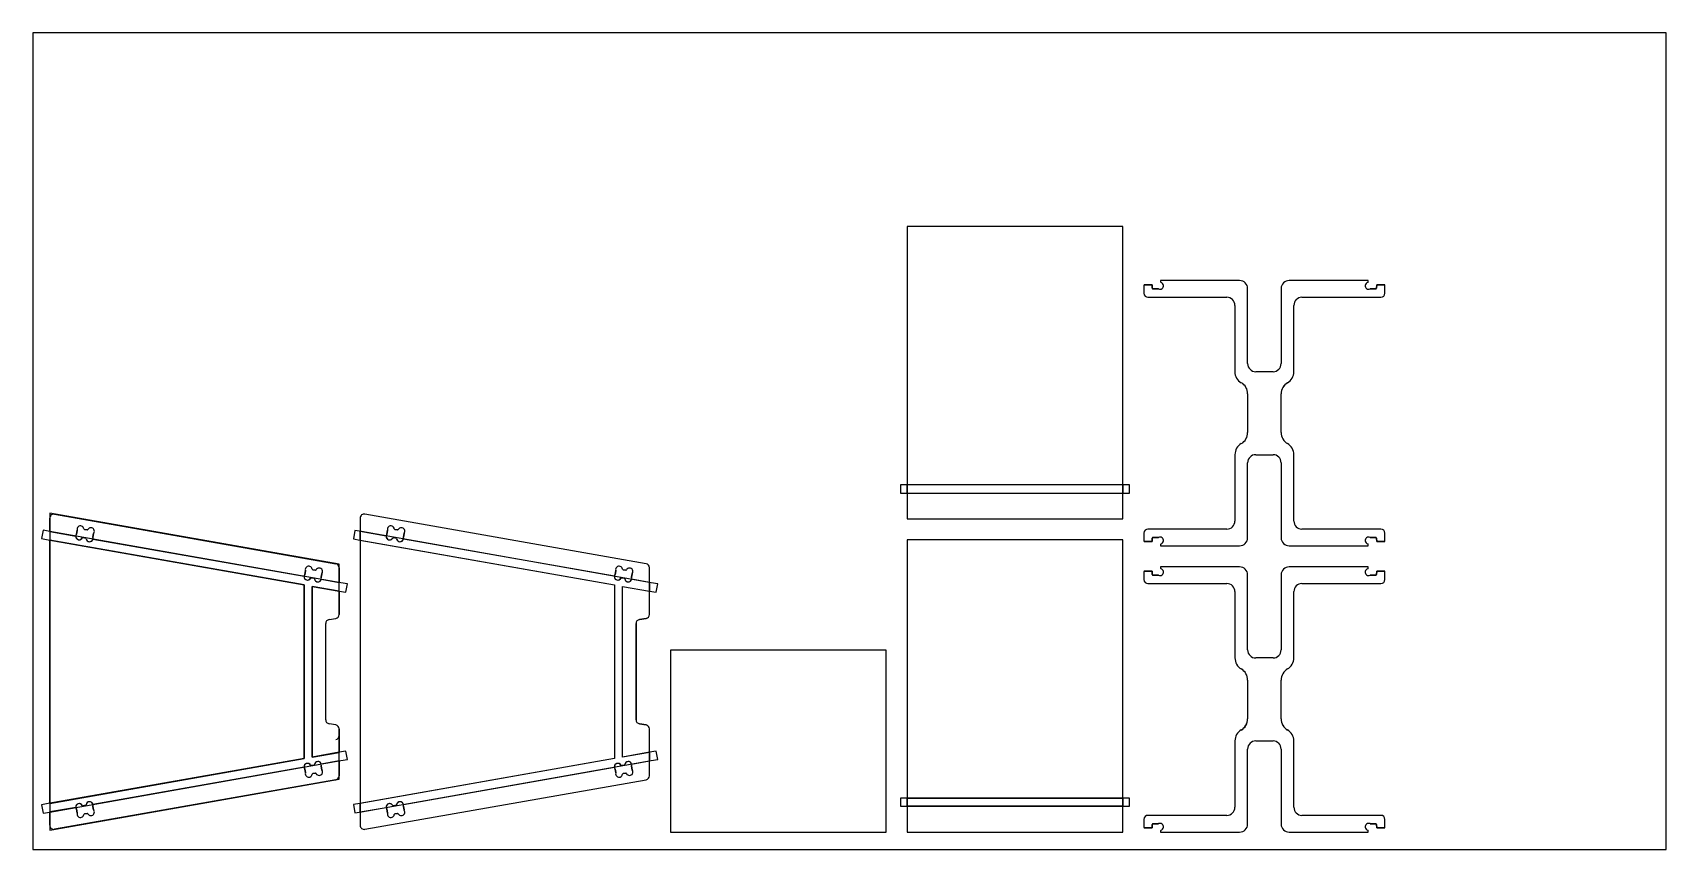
# Model space of a CAD drawing. Extents: x 0 to 2440, y 4 to 1224.
import ezdxf

# ---------------------------------------------------------------- set-up
doc = ezdxf.new("R2010")
doc.units = 0
doc.layers.get('0').update_dxf_attribs({"linetype": 'CONTINUOUS'})
for name, color, linetype in [('BOX_STOCK', 1, 'CONTINUOUS'), ('POCKETS', 171, 'CONTINUOUS'), ('PROFILES_INSIDE', 4, 'CONTINUOUS'), ('PROFILES_OUTSIDE', 6, 'CONTINUOUS')]:
    doc.layers.add(name, color=color, linetype=linetype)

msp = doc.modelspace()

# ---------------------------------------------------------------- linework, layer by layer
at = {"color": 7, "linetype": 'CONTINUOUS'}
for p, q in [((1628.4, 934.6), (1306.4, 934.6)), ((1306.4, 934.6), (1306.4, 549)), ((1628.4, 549), (1628.4, 934.6)), ((1684.9, 854), (1684.9, 852)), ((1802.9, 854), (1684.9, 854)), ((1994.9, 854), (1876.9, 854)), ((1994.9, 852), (1994.9, 854)), ((1659.9, 846.8), (1659.9, 835)), ((1660.9, 847.8), (1672.1, 847.8)), ((1672.1, 847.8), (1672.5, 842.5)), ((1673.5, 841.5), (1681.4, 841.5)), ((1814.9, 729.9), (1814.9, 842)), ((1864.9, 842), (1864.9, 729.9)), ((1998.3, 841.5), (2006.3, 841.5)), ((2007.3, 842.5), (2007.6, 847.8)), ((2007.6, 847.8), (2018.9, 847.8)), ((2019.9, 835), (2019.9, 846.8)), ((1665.9, 829), (1783.8, 829)), ((1795.8, 817), (1795.8, 717.9)), ((1883.9, 717.9), (1883.9, 817)), ((1895.9, 829), (2013.9, 829)), ((1852.9, 717.9), (1826.9, 717.9)), ((1814.9, 684.9), (1814.9, 626.9)), ((1864.9, 626.9), (1864.9, 684.9)), ((1795.8, 593.9), (1795.8, 494.8)), ((1826.9, 593.9), (1852.9, 593.9)), ((1883.9, 494.8), (1883.9, 593.9)), ((1814.9, 469.8), (1814.9, 581.9)), ((1864.9, 581.9), (1864.9, 469.8)), ((1628.4, 549), (1306.4, 549)), ((1306.4, 536.6), (1306.4, 549)), ((1628.4, 549), (1628.4, 536.6)), ((1306.4, 536.6), (1306.4, 498.1)), ((1306.4, 536.6), (1628.4, 536.6)), ((1628.4, 498.1), (1628.4, 536.6)), ((25.9, 479.2), (25.9, 499.2)), ((33, 505.1), (453, 431)), ((489.4, 499.2), (489.4, 479.2)), ((916.5, 431), (496.5, 505.1)), ((1306.4, 498.1), (1628.4, 498.1)), ((25.9, 479.2), (64.6, 472.4)), ((25.9, 479.2), (25.9, 466.4)), ((25.9, 73), (25.9, 466.4)), ((405.6, 399.4), (25.9, 466.4)), ((65.7, 475.2), (66.6, 480.6)), ((75.4, 470), (79.4, 469.3)), ((77.5, 482.1), (81.5, 481.4)), ((91.2, 476.2), (90.3, 470.9)), ((90.3, 467.9), (405.6, 412.3)), ((528.2, 472.4), (489.4, 479.2)), ((489.4, 466.4), (489.4, 479.2)), ((489.4, 466.4), (489.4, 73)), ((489.4, 466.4), (869.1, 399.4)), ((529.3, 475.2), (530.2, 480.5)), ((539, 470), (543, 469.3)), ((541.2, 482.1), (545.1, 481.4)), ((554.9, 476.2), (553.9, 470.9)), ((869.1, 412.3), (554, 467.9)), ((1628.4, 466.6), (1306.4, 466.6)), ((1306.4, 466.6), (1306.4, 80.9)), ((1628.4, 80.9), (1628.4, 466.6)), ((1659.9, 476.8), (1659.9, 465)), ((1672.1, 464), (1660.9, 464)), ((1783.8, 482.8), (1665.9, 482.8)), ((1672.5, 469.4), (1672.1, 464)), ((1681.4, 470.3), (1673.5, 470.3)), ((2013.9, 482.8), (1895.9, 482.8)), ((2006.3, 470.3), (1998.3, 470.3)), ((2007.6, 464), (2007.3, 469.4)), ((2018.9, 464), (2007.6, 464)), ((2019.9, 465), (2019.9, 476.8)), ((1684.9, 459.8), (1684.9, 457.8)), ((1684.9, 457.8), (1802.9, 457.8)), ((1876.9, 457.8), (1994.9, 457.8)), ((1994.9, 457.8), (1994.9, 459.8)), ((406.6, 415.1), (407.6, 420.4)), ((418.5, 422), (422.5, 421.3)), ((432.2, 416.1), (431.3, 410.8)), ((457.9, 425.1), (457.9, 403.1)), ((870.1, 415.1), (871.1, 420.4)), ((882, 422), (886, 421.3)), ((895.7, 416.1), (894.7, 410.8)), ((921.4, 403.1), (921.4, 425.1)), ((1659.9, 419.1), (1659.9, 407.3)), ((1660.9, 420.1), (1672.1, 420.1)), ((1672.1, 420.1), (1672.5, 414.7)), ((1684.9, 426.3), (1684.9, 424.3)), ((1802.9, 426.3), (1684.9, 426.3)), ((1994.9, 426.3), (1876.9, 426.3)), ((1994.9, 424.3), (1994.9, 426.3)), ((2007.3, 414.7), (2007.6, 420.1)), ((2007.6, 420.1), (2018.9, 420.1)), ((2019.9, 407.3), (2019.9, 419.1)), ((405.6, 140), (405.6, 399.4)), ((416.4, 409.9), (420.3, 409.2)), ((417.9, 397.2), (417.9, 142.2)), ((457.9, 390.2), (417.9, 397.2)), ((431.3, 407.8), (457.9, 403.1)), ((457.9, 390.2), (457.9, 403.1)), ((869.1, 399.4), (869.1, 140)), ((879.8, 409.9), (883.8, 409.2)), ((881.4, 142.2), (881.4, 397.2)), ((881.4, 397.2), (921.4, 390.2)), ((921.4, 403.1), (894.8, 407.8)), ((921.4, 403.1), (921.4, 390.2)), ((1665.9, 401.3), (1783.8, 401.3)), ((1673.5, 413.8), (1681.4, 413.8)), ((1814.9, 302.2), (1814.9, 414.3)), ((1864.9, 414.3), (1864.9, 302.2)), ((1895.9, 401.3), (2013.9, 401.3)), ((1998.3, 413.8), (2006.3, 413.8)), ((457.9, 390.2), (457.9, 355.2)), ((921.4, 355.2), (921.4, 390.2)), ((1795.8, 389.3), (1795.8, 290.2)), ((1883.9, 290.2), (1883.9, 389.3)), ((442.9, 347.5), (453, 349.3)), ((916.5, 349.3), (906.4, 347.5)), ((437.9, 197.8), (437.9, 341.6)), ((901.4, 341.6), (901.4, 197.8)), ((1274.9, 302.1), (952.9, 302.1)), ((952.9, 302.1), (952.9, 30.1)), ((1274.9, 30.1), (1274.9, 302.1)), ((1852.9, 290.2), (1826.9, 290.2)), ((1814.9, 257.2), (1814.9, 199.1)), ((1864.9, 199.1), (1864.9, 257.2)), ((453, 190.1), (442.9, 191.9)), ((457.9, 184.2), (457.9, 149.2)), ((906.4, 191.9), (916.5, 190.1)), ((921.4, 149.2), (921.4, 184.2)), ((417.9, 142.2), (457.9, 149.2)), ((457.9, 136.3), (457.9, 149.2)), ((921.4, 149.2), (881.4, 142.2)), ((921.4, 149.2), (921.4, 136.3)), ((1795.8, 166.2), (1795.8, 67.1)), ((1814.9, 42.1), (1814.9, 154.2)), ((1826.9, 166.2), (1852.9, 166.2)), ((1864.9, 154.2), (1864.9, 42.1)), ((1883.9, 67.1), (1883.9, 166.2)), ((25.9, 73), (405.6, 140)), ((405.6, 127.1), (90.3, 71.5)), ((407.6, 119), (406.6, 124.3)), ((420.3, 130.2), (416.4, 129.5)), ((457.9, 136.3), (431.3, 131.6)), ((431.3, 128.6), (432.2, 123.3)), ((457.9, 136.3), (457.9, 114.3)), ((869.1, 140), (489.4, 73)), ((554, 71.5), (869.1, 127.1)), ((871.1, 119), (870.1, 124.3)), ((883.8, 130.2), (879.8, 129.5)), ((894.7, 128.6), (895.7, 123.3)), ((894.8, 131.6), (921.4, 136.3)), ((921.4, 114.3), (921.4, 136.3)), ((453, 108.4), (33, 34.3)), ((422.5, 118.1), (418.5, 117.4)), ((496.5, 34.3), (916.5, 108.4)), ((886, 118.1), (882, 117.4)), ((1306.4, 80.9), (1628.4, 80.9)), ((1306.4, 68.6), (1306.4, 80.9)), ((1628.4, 80.9), (1628.4, 68.6)), ((25.9, 73), (25.9, 60.2)), ((64.6, 67), (25.9, 60.2)), ((25.9, 40.2), (25.9, 60.2)), ((66.6, 58.8), (65.7, 64.2)), ((79.4, 70.1), (75.4, 69.4)), ((81.5, 57.9), (77.5, 57.2)), ((90.3, 68.5), (91.2, 63.2)), ((489.4, 60.2), (489.4, 73)), ((489.4, 60.2), (528.2, 67)), ((489.4, 60.2), (489.4, 40.2)), ((530.2, 58.9), (529.3, 64.2)), ((543, 70.1), (539, 69.4)), ((545.1, 58), (541.2, 57.3)), ((553.9, 68.5), (554.9, 63.2)), ((1306.4, 68.6), (1306.4, 30.1)), ((1628.4, 68.6), (1306.4, 68.6)), ((1628.4, 30.1), (1628.4, 68.6)), ((1659.9, 49.1), (1659.9, 37.3)), ((1783.8, 55.1), (1665.9, 55.1)), ((2013.9, 55.1), (1895.9, 55.1)), ((2019.9, 37.3), (2019.9, 49.1)), ((952.9, 30.1), (1274.9, 30.1)), ((1306.4, 30.1), (1628.4, 30.1)), ((1672.1, 36.3), (1660.9, 36.3)), ((1672.5, 41.6), (1672.1, 36.3)), ((1681.4, 42.6), (1673.5, 42.6)), ((1684.9, 32.1), (1684.9, 30.1)), ((1684.9, 30.1), (1802.9, 30.1)), ((1876.9, 30.1), (1994.9, 30.1)), ((1994.9, 30.1), (1994.9, 32.1)), ((2006.3, 42.6), (1998.3, 42.6)), ((2007.6, 36.3), (2007.3, 41.6)), ((2018.9, 36.3), (2007.6, 36.3))]:
    msp.add_line(p, q, dxfattribs=at)
for centre, radius, start, end in [((1802.9, 842), 12, 0, 90), ((1876.9, 842), 12, 90, 180), ((1660.9, 846.8), 1, 90, 180), ((1665.9, 835), 6, 180, 270), ((1673.5, 842.5), 1, 183.6619, 270), ((1681.4, 840.5), 1, 65.1121, 90), ((1684, 846.1), 5.17, 245.1121, 72.3995), ((1685.9, 852), 1, 180, 252.3995), ((1995.7, 846.1), 5.17, 107.6005, 294.8879), ((1993.9, 852), 1, 287.6005, 0), ((1998.3, 840.5), 1, 90, 114.8879), ((2006.3, 842.5), 1, 270, 356.3381), ((2013.9, 835), 6, 270, 0), ((2018.9, 846.8), 1, 0, 90), ((1783.8, 817), 12, 0, 90), ((1895.9, 817), 12, 90, 180), ((1814.9, 717.9), 19.1, 180, 240), ((1826.9, 729.9), 12, 180, 270), ((1852.9, 729.9), 12, 270, 0), ((1864.9, 717.9), 19.1, 300, 0), ((1795.8, 684.9), 19.1, 0, 60), ((1883.9, 684.9), 19.1, 120, 180), ((1814.9, 593.9), 19, 120, 180), ((1795.8, 626.9), 19.1, 300, 0), ((1883.9, 626.9), 19.1, 180, 240), ((1864.9, 593.9), 19, 0, 60), ((1826.9, 581.9), 12, 90, 180), ((1852.9, 581.9), 12, 0, 90), ((31.9, 499.2), 6, 80, 180), ((495.4, 499.2), 6, 80, 180), ((1783.8, 494.8), 12, 270, 0), ((1895.9, 494.8), 12, 180, 270), ((69.7, 471.9), 5.17, 145.1121, 173.9447), ((69.7, 471.9), 5.17, 173.9447, 332.3995), ((64.7, 475.4), 1, 325.1121, 350), ((71.6, 482.3), 5.17, 7.6005, 194.8878), ((65.6, 480.7), 1, 350, 14.8878), ((75.2, 469), 1, 80, 152.3995), ((77.7, 483.1), 1, 187.6005, 260), ((79.2, 468.3), 1, 7.6005, 80), ((85.3, 469.1), 5.17, 187.6005, 346.0552), ((81.7, 482.4), 1, 260, 332.3995), ((87.2, 479.6), 5.17, 325.1122, 152.3995), ((91.3, 470.7), 1, 170, 194.8879), ((85.3, 469.1), 5.17, 346.0552, 14.8879), ((92.2, 476), 1, 145.1122, 170), ((533.4, 471.8), 5.17, 145.1121, 173.9447), ((533.4, 471.8), 5.17, 173.9447, 332.3995), ((528.3, 475.4), 1, 325.1121, 350), ((535.2, 482.3), 5.17, 7.6005, 194.8878), ((529.3, 480.7), 1, 350, 14.8878), ((538.8, 469), 1, 80, 152.3995), ((541.3, 483.1), 1, 187.6005, 260), ((542.8, 468.3), 1, 7.6005, 80), ((548.9, 469.1), 5.17, 187.6005, 346.0552), ((545.3, 482.4), 1, 260, 332.3995), ((550.8, 479.5), 5.17, 325.1122, 152.3995), ((554.9, 470.7), 1, 170, 194.8879), ((548.9, 469.1), 5.17, 346.0552, 14.8879), ((555.8, 476), 1, 145.1122, 170), ((1665.9, 476.8), 6, 90, 180), ((1660.9, 465), 1, 180, 270), ((1673.5, 469.3), 1, 90, 176.3381), ((1681.4, 471.3), 1, 270, 294.8879), ((1684, 465.7), 5.17, 287.6005, 114.8879), ((1802.9, 469.8), 12, 270, 0), ((1876.9, 469.8), 12, 180, 270), ((1995.7, 465.7), 5.17, 65.1121, 252.3995), ((1998.3, 471.3), 1, 245.1121, 270), ((2006.3, 469.3), 1, 3.6619, 90), ((2013.9, 476.8), 6, 0, 90), ((2018.9, 465), 1, 270, 0), ((1685.9, 459.8), 1, 107.6005, 180), ((1993.9, 459.8), 1, 0, 72.3995), ((405.7, 415.3), 1, 325.1121, 350), ((412.6, 422.2), 5.17, 7.6005, 194.8878), ((406.6, 420.6), 1, 350, 14.8878), ((418.7, 423), 1, 187.6005, 260), ((422.7, 422.3), 1, 260, 332.3995), ((428.1, 419.4), 5.17, 325.1122, 152.3995), ((433.2, 415.9), 1, 145.1122, 170), ((451.9, 425.1), 6, 0, 80), ((869.1, 415.3), 1, 325.1121, 350), ((876, 422.2), 5.17, 7.6005, 194.8878), ((870.1, 420.6), 1, 350, 14.8878), ((882.2, 423), 1, 187.6005, 260), ((886.1, 422.3), 1, 260, 332.3995), ((891.6, 419.4), 5.17, 325.1122, 152.3995), ((896.7, 415.9), 1, 145.1122, 170), ((915.4, 425.1), 6, 0, 80), ((1660.9, 419.1), 1, 90, 180), ((1684, 418.4), 5.17, 245.1121, 72.3995), ((1685.9, 424.3), 1, 180, 252.3995), ((1802.9, 414.3), 12, 0, 90), ((1876.9, 414.3), 12, 90, 180), ((1995.7, 418.4), 5.17, 107.6005, 294.8879), ((1993.9, 424.3), 1, 287.6005, 0), ((2018.9, 419.1), 1, 0, 90), ((410.7, 411.7), 5.17, 145.1121, 173.9447), ((410.7, 411.7), 5.17, 173.9447, 332.3995), ((416.2, 408.9), 1, 80, 152.3995), ((420.2, 408.2), 1, 7.6005, 80), ((426.3, 409), 5.17, 187.6005, 346.0552), ((432.3, 410.6), 1, 170, 194.8879), ((426.3, 409), 5.17, 346.0552, 14.8879), ((874.2, 411.7), 5.17, 173.9447, 332.3995), ((874.2, 411.7), 5.17, 145.1121, 173.9447), ((879.7, 408.9), 1, 80, 152.3995), ((883.7, 408.2), 1, 7.6005, 80), ((889.8, 409), 5.17, 187.6005, 346.0552), ((895.7, 410.6), 1, 170, 194.8879), ((889.8, 409), 5.17, 346.0552, 14.8879), ((1665.9, 407.3), 6, 180, 270), ((1673.5, 414.8), 1, 183.6619, 270), ((1681.4, 412.8), 1, 65.1121, 90), ((1783.8, 389.3), 12, 0, 90), ((1895.9, 389.3), 12, 90, 180), ((1998.3, 412.8), 1, 90, 114.8879), ((2006.3, 414.8), 1, 270, 356.3381), ((2013.9, 407.3), 6, 270, 0), ((443.9, 341.6), 6, 100, 180), ((451.9, 355.2), 6, 280, 0), ((907.4, 341.6), 6, 100, 180), ((915.4, 355.2), 6, 280, 0), ((1826.9, 302.2), 12, 180, 270), ((1852.9, 302.2), 12, 270, 0), ((1814.9, 290.2), 19, 180, 240), ((1795.8, 257.2), 19.1, 0, 60), ((1883.9, 257.2), 19.1, 120, 180), ((1864.9, 290.2), 19, 300, 0), ((443.9, 197.8), 6, 180, 260), ((907.4, 197.8), 6, 180, 260), ((1795.8, 199.1), 19.1, 300, 0), ((1883.9, 199.1), 19.1, 180, 240), ((451.9, 184.2), 6, 0, 80), ((915.4, 184.2), 6, 0, 80), ((1814.9, 166.2), 19, 120, 180), ((1864.9, 166.2), 19, 0, 60), ((1826.9, 154.2), 12, 90, 180), ((1852.9, 154.2), 12, 0, 90), ((410.7, 127.6), 5.17, 27.6005, 186.0552), ((410.7, 127.6), 5.17, 186.0552, 214.8878), ((405.7, 124.1), 1, 10, 34.8878), ((416.2, 130.5), 1, 207.6005, 280), ((420.2, 131.2), 1, 280, 352.3995), ((426.3, 130.4), 5.17, 13.9447, 172.3995), ((428.1, 119.9), 5.17, 207.6005, 34.8879), ((426.3, 130.4), 5.17, 345.1122, 13.9447), ((432.3, 128.8), 1, 165.1122, 190), ((433.2, 123.5), 1, 190, 214.8879), ((874.2, 127.6), 5.17, 27.6005, 186.0552), ((874.2, 127.6), 5.17, 186.0552, 214.8878), ((869.1, 124.1), 1, 10, 34.8878), ((879.7, 130.5), 1, 207.6005, 280), ((883.7, 131.2), 1, 280, 352.3995), ((889.8, 130.4), 5.17, 13.9447, 172.3995), ((891.6, 119.9), 5.17, 207.6005, 34.8879), ((895.7, 128.8), 1, 165.1122, 190), ((889.8, 130.4), 5.17, 345.1122, 13.9447), ((896.7, 123.5), 1, 190, 214.8879), ((412.6, 117.2), 5.17, 165.1121, 352.3995), ((406.6, 118.8), 1, 345.1121, 10), ((418.7, 116.4), 1, 100, 172.3995), ((422.7, 117.1), 1, 27.6005, 100), ((451.9, 114.3), 6, 280, 0), ((876, 117.2), 5.17, 165.1121, 352.3995), ((870.1, 118.8), 1, 345.1121, 10), ((882.2, 116.4), 1, 100, 172.3995), ((886.1, 117.1), 1, 27.6005, 100), ((915.4, 114.3), 6, 280, 0), ((85.3, 70.3), 5.17, 13.9447, 172.3995), ((548.9, 70.3), 5.17, 13.9447, 172.3995), ((69.7, 67.5), 5.17, 27.6005, 186.0552), ((69.7, 67.5), 5.17, 186.0552, 214.8878), ((64.7, 64), 1, 10, 34.8878), ((71.6, 57.1), 5.17, 165.1121, 352.3995), ((65.6, 58.7), 1, 345.1121, 10), ((75.2, 70.4), 1, 207.6005, 280), ((77.7, 56.3), 1, 100, 172.3995), ((79.2, 71.1), 1, 280, 352.3995), ((81.7, 57), 1, 27.6005, 100), ((87.2, 59.8), 5.17, 207.6005, 34.8879), ((85.3, 70.3), 5.17, 345.1122, 13.9447), ((91.3, 68.7), 1, 165.1122, 190), ((92.2, 63.3), 1, 190, 214.8879), ((533.4, 67.5), 5.17, 27.6005, 186.0552), ((533.4, 67.5), 5.17, 186.0552, 214.8878), ((528.3, 64), 1, 10, 34.8878), ((535.2, 57.1), 5.17, 165.1121, 352.3995), ((529.3, 58.7), 1, 345.1121, 10), ((538.8, 70.4), 1, 207.6005, 280), ((541.3, 56.3), 1, 100, 172.3995), ((542.8, 71.1), 1, 280, 352.3995), ((545.3, 57), 1, 27.6005, 100), ((550.8, 59.8), 5.17, 207.6005, 34.8879), ((548.9, 70.3), 5.17, 345.1122, 13.9447), ((554.9, 68.7), 1, 165.1122, 190), ((555.8, 63.4), 1, 190, 214.8879), ((1665.9, 49.1), 6, 90, 180), ((1783.8, 67.1), 12, 270, 0), ((1895.9, 67.1), 12, 180, 270), ((2013.9, 49.1), 6, 0, 90), ((31.9, 40.2), 6, 180, 280), ((495.4, 40.2), 6, 180, 280), ((1660.9, 37.3), 1, 180, 270), ((1673.5, 41.6), 1, 90, 176.3381), ((1681.4, 43.6), 1, 270, 294.8879), ((1684, 38), 5.17, 287.6005, 114.8879), ((1685.9, 32.1), 1, 107.6005, 180), ((1802.9, 42.1), 12, 270, 0), ((1876.9, 42.1), 12, 180, 270), ((1995.7, 38), 5.17, 65.1121, 252.3995), ((1993.9, 32.1), 1, 0, 72.3995), ((1998.3, 43.6), 1, 245.1121, 270), ((2006.3, 41.6), 1, 3.6619, 90), ((2018.9, 37.3), 1, 270, 0)]:
    msp.add_arc(centre, radius, start, end, dxfattribs=at)
at = {"layer": 'BOX_STOCK'}
for p, q in [((2440.2, 1224.3), (0.2, 1224.3)), ((0.2, 1224.3), (0.2, 4.3)), ((2440.2, 4.3), (2440.2, 1224.3)), ((0.2, 4.3), (2440.2, 4.3))]:
    msp.add_line(p, q, dxfattribs=at)
at = {"layer": 'POCKETS'}
for p, q in [((1638.4, 549), (1296.4, 549)), ((1296.4, 549), (1296.4, 536.6)), ((1638.4, 536.6), (1638.4, 549)), ((1296.4, 536.6), (1638.4, 536.6)), ((15.8, 481), (13.6, 468.5)), ((13.6, 468.5), (23.5, 466.8)), ((25.7, 479.3), (15.8, 481)), ((23.5, 466.8), (405.6, 399.4)), ((460.4, 402.6), (25.7, 479.3)), ((481.4, 480.6), (479.2, 468.2)), ((479.2, 468.2), (489, 466.4)), ((491.2, 478.9), (481.4, 480.6)), ((489, 466.4), (869.1, 399.4)), ((923.9, 402.6), (491.2, 478.9)), ((405.6, 399.4), (405.6, 140)), ((417.9, 397.2), (458.2, 390.1)), ((417.9, 142.2), (417.9, 397.2)), ((470.3, 400.9), (460.4, 402.6)), ((468.1, 388.4), (470.3, 400.9)), ((869.1, 399.4), (869.1, 140)), ((881.4, 397.2), (921.7, 390.1)), ((881.4, 142.2), (881.4, 397.2)), ((933.8, 400.9), (923.9, 402.6)), ((931.6, 388.4), (933.8, 400.9)), ((458.2, 390.1), (468.1, 388.4)), ((921.7, 390.1), (931.6, 388.4)), ((458.2, 149.3), (417.9, 142.2)), ((468.1, 151), (458.2, 149.3)), ((470.3, 138.5), (468.1, 151)), ((921.7, 149.3), (881.4, 142.2)), ((931.6, 151), (921.7, 149.3)), ((933.8, 138.5), (931.6, 151)), ((405.6, 140), (23.5, 72.6)), ((25.7, 60.1), (460.4, 136.8)), ((460.4, 136.8), (470.3, 138.5)), ((869.1, 140), (489, 73)), ((491.2, 60.5), (923.9, 136.8)), ((923.9, 136.8), (933.8, 138.5)), ((1638.4, 80.9), (1296.4, 80.9)), ((1296.4, 80.9), (1296.4, 68.6)), ((1638.4, 68.6), (1638.4, 80.9)), ((23.5, 72.6), (13.6, 70.9)), ((13.6, 70.9), (15.8, 58.4)), ((15.8, 58.4), (25.7, 60.1)), ((489, 73), (479.2, 71.2)), ((479.2, 71.2), (481.4, 58.7)), ((481.4, 58.7), (491.2, 60.5)), ((1296.4, 68.6), (1638.4, 68.6))]:
    msp.add_line(p, q, dxfattribs=at)
at = {"layer": 'PROFILES_INSIDE'}
for p, q in [((66.6, 480.6), (65.7, 475.2)), ((75.4, 470), (79.4, 469.3)), ((81.5, 481.4), (77.5, 482.1)), ((90.3, 470.9), (91.2, 476.2)), ((530.2, 480.5), (529.3, 475.2)), ((539, 470), (543, 469.3)), ((545.1, 481.4), (541.2, 482.1)), ((553.9, 470.9), (554.9, 476.2)), ((407.6, 420.4), (406.6, 415.1)), ((422.5, 421.3), (418.5, 422)), ((431.3, 410.8), (432.2, 416.1)), ((871.1, 420.4), (870.1, 415.1)), ((886, 421.3), (882, 422)), ((894.7, 410.8), (895.7, 416.1)), ((416.4, 409.9), (420.3, 409.2)), ((879.8, 409.9), (883.8, 409.2)), ((406.6, 124.3), (407.6, 119)), ((420.3, 130.2), (416.4, 129.5)), ((432.2, 123.3), (431.3, 128.6)), ((870.1, 124.3), (871.1, 119)), ((883.8, 130.2), (879.8, 129.5)), ((895.7, 123.3), (894.7, 128.6)), ((418.5, 117.4), (422.5, 118.1)), ((882, 117.4), (886, 118.1)), ((65.7, 64.2), (66.6, 58.8)), ((79.4, 70.1), (75.4, 69.4)), ((77.5, 57.2), (81.5, 57.9)), ((91.2, 63.2), (90.3, 68.5)), ((529.3, 64.2), (530.2, 58.9)), ((543, 70.1), (539, 69.4)), ((541.2, 57.3), (545.1, 58)), ((554.9, 63.2), (553.9, 68.5))]:
    msp.add_line(p, q, dxfattribs=at)
for centre, radius, start, end in [((69.7, 471.9), 5.17, 145.1121, 332.3995), ((64.7, 475.4), 1, 325.1121, 350), ((71.6, 482.3), 5.17, 7.6005, 194.8878), ((65.6, 480.7), 1, 350, 14.8878), ((75.2, 469), 1, 80, 152.3995), ((77.7, 483.1), 1, 187.6005, 260), ((79.2, 468.3), 1, 7.6005, 80), ((85.3, 469.1), 5.17, 187.6005, 14.8879), ((81.7, 482.4), 1, 260, 332.3995), ((87.2, 479.6), 5.17, 325.1122, 152.3995), ((91.3, 470.7), 1, 170, 194.8879), ((92.2, 476), 1, 145.1122, 170), ((533.4, 471.8), 5.17, 145.1121, 332.3995), ((528.3, 475.4), 1, 325.1121, 350), ((535.2, 482.3), 5.17, 7.6005, 194.8878), ((529.3, 480.7), 1, 350, 14.8878), ((538.8, 469), 1, 80, 152.3995), ((541.3, 483.1), 1, 187.6005, 260), ((542.8, 468.3), 1, 7.6005, 80), ((548.9, 469.1), 5.17, 187.6005, 14.8879), ((545.3, 482.4), 1, 260, 332.3995), ((550.8, 479.5), 5.17, 325.1122, 152.3995), ((554.9, 470.7), 1, 170, 194.8879), ((555.8, 476), 1, 145.1122, 170), ((405.7, 415.3), 1, 325.1121, 350), ((412.6, 422.2), 5.17, 7.6005, 194.8878), ((406.6, 420.6), 1, 350, 14.8878), ((418.7, 423), 1, 187.6005, 260), ((422.7, 422.3), 1, 260, 332.3995), ((428.1, 419.4), 5.17, 325.1122, 152.3995), ((433.2, 415.9), 1, 145.1122, 170), ((869.1, 415.3), 1, 325.1121, 350), ((876, 422.2), 5.17, 7.6005, 194.8878), ((870.1, 420.6), 1, 350, 14.8878), ((882.2, 423), 1, 187.6005, 260), ((886.1, 422.3), 1, 260, 332.3995), ((891.6, 419.4), 5.17, 325.1122, 152.3995), ((896.7, 415.9), 1, 145.1122, 170), ((410.7, 411.7), 5.17, 145.1121, 332.3995), ((416.2, 408.9), 1, 80, 152.3995), ((420.2, 408.2), 1, 7.6005, 80), ((426.3, 409), 5.17, 187.6005, 14.8879), ((432.3, 410.6), 1, 170, 194.8879), ((874.2, 411.7), 5.17, 145.1121, 332.3995), ((879.7, 408.9), 1, 80, 152.3995), ((883.7, 408.2), 1, 7.6005, 80), ((889.8, 409), 5.17, 187.6005, 14.8879), ((895.7, 410.6), 1, 170, 194.8879), ((451.9, 174.3), 6, 280, 0), ((410.7, 127.6), 5.17, 27.6005, 214.8878), ((405.7, 124.1), 1, 10, 34.8878), ((416.2, 130.5), 1, 207.6005, 280), ((420.2, 131.2), 1, 280, 352.3995), ((426.3, 130.4), 5.17, 345.1122, 172.3995), ((428.1, 119.9), 5.17, 207.6005, 34.8879), ((432.3, 128.8), 1, 165.1122, 190), ((433.2, 123.5), 1, 190, 214.8879), ((874.2, 127.6), 5.17, 27.6005, 214.8878), ((869.1, 124.1), 1, 10, 34.8878), ((879.7, 130.5), 1, 207.6005, 280), ((883.7, 131.2), 1, 280, 352.3995), ((889.8, 130.4), 5.17, 345.1122, 172.3995), ((891.6, 119.9), 5.17, 207.6005, 34.8879), ((895.7, 128.8), 1, 165.1122, 190), ((896.7, 123.5), 1, 190, 214.8879), ((412.6, 117.2), 5.17, 165.1121, 352.3995), ((406.6, 118.8), 1, 345.1121, 10), ((418.7, 116.4), 1, 100, 172.3995), ((422.7, 117.1), 1, 27.6005, 100), ((876, 117.2), 5.17, 165.1121, 352.3995), ((870.1, 118.8), 1, 345.1121, 10), ((882.2, 116.4), 1, 100, 172.3995), ((886.1, 117.1), 1, 27.6005, 100), ((85.3, 70.3), 5.17, 345.1122, 172.3995), ((548.9, 70.3), 5.17, 345.1122, 172.3995), ((69.7, 67.5), 5.17, 27.6005, 214.8878), ((64.7, 64), 1, 10, 34.8878), ((71.6, 57.1), 5.17, 165.1121, 352.3995), ((65.6, 58.7), 1, 345.1121, 10), ((75.2, 70.4), 1, 207.6005, 280), ((77.7, 56.3), 1, 100, 172.3995), ((79.2, 71.1), 1, 280, 352.3995), ((81.7, 57), 1, 27.6005, 100), ((87.2, 59.8), 5.17, 207.6005, 34.8879), ((91.3, 68.7), 1, 165.1122, 190), ((92.2, 63.3), 1, 190, 214.8879), ((533.4, 67.5), 5.17, 27.6005, 214.8878), ((528.3, 64), 1, 10, 34.8878), ((535.2, 57.1), 5.17, 165.1121, 352.3995), ((529.3, 58.7), 1, 345.1121, 10), ((538.8, 70.4), 1, 207.6005, 280), ((541.3, 56.3), 1, 100, 172.3995), ((542.8, 71.1), 1, 280, 352.3995), ((545.3, 57), 1, 27.6005, 100), ((550.8, 59.8), 5.17, 207.6005, 34.8879), ((554.9, 68.7), 1, 165.1122, 190), ((555.8, 63.4), 1, 190, 214.8879)]:
    msp.add_arc(centre, radius, start, end, dxfattribs=at)
at = {"layer": 'PROFILES_OUTSIDE'}
for p, q in [((1306.4, 934.6), (1306.4, 498.1)), ((1628.4, 934.6), (1306.4, 934.6)), ((1628.4, 498.1), (1628.4, 934.6)), ((1684.9, 854), (1684.9, 852)), ((1802.9, 854), (1684.9, 854)), ((1994.9, 854), (1876.9, 854)), ((1994.9, 852), (1994.9, 854)), ((1659.9, 846.8), (1659.9, 835)), ((1672.1, 847.8), (1660.9, 847.8)), ((1672.5, 842.5), (1672.1, 847.8)), ((1681.4, 841.5), (1673.5, 841.5)), ((1814.9, 729.9), (1814.9, 842)), ((1864.9, 842), (1864.9, 729.9)), ((2006.3, 841.5), (1998.3, 841.5)), ((2007.6, 847.8), (2007.3, 842.5)), ((2018.9, 847.8), (2007.6, 847.8)), ((2019.9, 835), (2019.9, 846.8)), ((1665.9, 829), (1783.8, 829)), ((1795.8, 817), (1795.8, 717.9)), ((1883.9, 717.9), (1883.9, 817)), ((1895.9, 829), (2013.9, 829)), ((1852.9, 717.9), (1826.9, 717.9)), ((1814.9, 684.9), (1814.9, 626.9)), ((1864.9, 626.9), (1864.9, 684.9)), ((1795.8, 593.9), (1795.8, 494.8)), ((1826.9, 593.9), (1852.9, 593.9)), ((1883.9, 494.8), (1883.9, 593.9)), ((1814.9, 469.8), (1814.9, 581.9)), ((1864.9, 581.9), (1864.9, 469.8)), ((457.9, 430.1), (25.9, 506.3)), ((25.9, 506.3), (25.9, 33.1)), ((489.4, 499.2), (489.4, 40.2)), ((916.5, 431), (496.5, 505.1)), ((1306.4, 498.1), (1628.4, 498.1)), ((1628.4, 466.6), (1306.4, 466.6)), ((1306.4, 466.6), (1306.4, 30.1)), ((1628.4, 30.1), (1628.4, 466.6)), ((1659.9, 476.8), (1659.9, 465)), ((1660.9, 464), (1672.1, 464)), ((1783.8, 482.8), (1665.9, 482.8)), ((1672.1, 464), (1672.5, 469.4)), ((1673.5, 470.3), (1681.4, 470.3)), ((2013.9, 482.8), (1895.9, 482.8)), ((1998.3, 470.3), (2006.3, 470.3)), ((2007.3, 469.4), (2007.6, 464)), ((2007.6, 464), (2018.9, 464)), ((2019.9, 465), (2019.9, 476.8)), ((1684.9, 459.8), (1684.9, 457.8)), ((1684.9, 457.8), (1802.9, 457.8)), ((1876.9, 457.8), (1994.9, 457.8)), ((1994.9, 457.8), (1994.9, 459.8)), ((457.9, 355.2), (457.9, 430.1)), ((921.4, 355.2), (921.4, 425.1)), ((1659.9, 419.1), (1659.9, 407.3)), ((1672.1, 420.1), (1660.9, 420.1)), ((1672.5, 414.7), (1672.1, 420.1)), ((1684.9, 426.3), (1684.9, 424.3)), ((1802.9, 426.3), (1684.9, 426.3)), ((1994.9, 426.3), (1876.9, 426.3)), ((1994.9, 424.3), (1994.9, 426.3)), ((2007.6, 420.1), (2007.3, 414.7)), ((2018.9, 420.1), (2007.6, 420.1)), ((2019.9, 407.3), (2019.9, 419.1)), ((1665.9, 401.3), (1783.8, 401.3)), ((1681.4, 413.8), (1673.5, 413.8)), ((1814.9, 302.2), (1814.9, 414.3)), ((1864.9, 414.3), (1864.9, 302.2)), ((1895.9, 401.3), (2013.9, 401.3)), ((2006.3, 413.8), (1998.3, 413.8)), ((1795.8, 389.3), (1795.8, 290.2)), ((1883.9, 290.2), (1883.9, 389.3)), ((442.9, 347.5), (453, 349.3)), ((906.4, 347.5), (916.5, 349.3)), ((437.9, 197.8), (437.9, 341.6)), ((901.4, 197.8), (901.4, 341.6)), ((1274.9, 302.1), (952.9, 302.1)), ((952.9, 302.1), (952.9, 30.1)), ((1274.9, 30.1), (1274.9, 302.1)), ((1852.9, 290.2), (1826.9, 290.2)), ((1814.9, 257.2), (1814.9, 199.1)), ((1864.9, 199.1), (1864.9, 257.2)), ((453, 190.1), (442.9, 191.9)), ((457.9, 109.3), (457.9, 184.2)), ((916.5, 190.1), (906.4, 191.9)), ((921.4, 114.3), (921.4, 184.2)), ((1795.8, 166.2), (1795.8, 67.1)), ((1814.9, 42.1), (1814.9, 154.2)), ((1826.9, 166.2), (1852.9, 166.2)), ((1864.9, 154.2), (1864.9, 42.1)), ((1883.9, 67.1), (1883.9, 166.2)), ((25.9, 33.1), (457.9, 109.3)), ((496.5, 34.3), (916.5, 108.4)), ((1659.9, 49.1), (1659.9, 37.3)), ((1783.8, 55.1), (1665.9, 55.1)), ((2013.9, 55.1), (1895.9, 55.1)), ((2019.9, 37.3), (2019.9, 49.1)), ((952.9, 30.1), (1274.9, 30.1)), ((1306.4, 30.1), (1628.4, 30.1)), ((1660.9, 36.3), (1672.1, 36.3)), ((1672.1, 36.3), (1672.5, 41.6)), ((1673.5, 42.6), (1681.4, 42.6)), ((1684.9, 32.1), (1684.9, 30.1)), ((1684.9, 30.1), (1802.9, 30.1)), ((1876.9, 30.1), (1994.9, 30.1)), ((1994.9, 30.1), (1994.9, 32.1)), ((1998.3, 42.6), (2006.3, 42.6)), ((2007.3, 41.6), (2007.6, 36.3)), ((2007.6, 36.3), (2018.9, 36.3))]:
    msp.add_line(p, q, dxfattribs=at)
for centre, radius, start, end in [((1802.9, 842), 12, 0, 90), ((1876.9, 842), 12, 90, 180), ((1660.9, 846.8), 1, 90, 180), ((1665.9, 835), 6, 180, 270), ((1673.5, 842.5), 1, 183.6619, 270), ((1681.4, 840.5), 1, 65.1121, 90), ((1684, 846.1), 5.17, 245.1121, 72.3995), ((1685.9, 852), 1, 180, 252.3995), ((1995.7, 846.1), 5.17, 107.6005, 294.8879), ((1993.9, 852), 1, 287.6005, 0), ((1998.3, 840.5), 1, 90, 114.8879), ((2006.3, 842.5), 1, 270, 356.3381), ((2013.9, 835), 6, 270, 0), ((2018.9, 846.8), 1, 0, 90), ((1783.8, 817), 12, 0, 90), ((1895.9, 817), 12, 90, 180), ((1814.9, 717.9), 19.1, 180, 240), ((1826.9, 729.9), 12, 180, 270), ((1852.9, 729.9), 12, 270, 0), ((1864.9, 717.9), 19.1, 300, 0), ((1795.8, 684.9), 19.1, 0, 60), ((1883.9, 684.9), 19, 120, 180), ((1814.9, 593.9), 19, 120, 180), ((1795.8, 626.9), 19.1, 300, 0), ((1883.9, 626.9), 19.1, 180, 240), ((1864.9, 593.9), 19, 0, 60), ((1826.9, 581.9), 12, 90, 180), ((1852.9, 581.9), 12, 0, 90), ((495.4, 499.2), 6, 80, 180), ((1783.8, 494.8), 12, 270, 0), ((1895.9, 494.8), 12, 180, 270), ((1665.9, 476.8), 6, 90, 180), ((1660.9, 465), 1, 180, 270), ((1673.5, 469.3), 1, 90, 176.3381), ((1681.4, 471.3), 1, 270, 294.8879), ((1684, 465.7), 5.17, 287.6005, 114.8879), ((1802.9, 469.8), 12, 270, 0), ((1876.9, 469.8), 12, 180, 270), ((1995.7, 465.7), 5.17, 65.1121, 252.3995), ((1998.3, 471.3), 1, 245.1121, 270), ((2006.3, 469.3), 1, 3.6619, 90), ((2013.9, 476.8), 6, 0, 90), ((2018.9, 465), 1, 270, 0), ((1685.9, 459.8), 1, 107.6005, 180), ((1993.9, 459.8), 1, 0, 72.3995), ((915.4, 425.1), 6, 0, 80), ((1660.9, 419.1), 1, 90, 180), ((1684, 418.4), 5.17, 245.1121, 72.3995), ((1685.9, 424.3), 1, 180, 252.3995), ((1802.9, 414.3), 12, 0, 90), ((1876.9, 414.3), 12, 90, 180), ((1995.7, 418.4), 5.17, 107.6005, 294.8879), ((1993.9, 424.3), 1, 287.6005, 0), ((2018.9, 419.1), 1, 0, 90), ((1665.9, 407.3), 6, 180, 270), ((1673.5, 414.8), 1, 183.6619, 270), ((1681.4, 412.8), 1, 65.1121, 90), ((1783.8, 389.3), 12, 0, 90), ((1895.9, 389.3), 12, 90, 180), ((1998.3, 412.8), 1, 90, 114.8879), ((2006.3, 414.8), 1, 270, 356.3381), ((2013.9, 407.3), 6, 270, 0), ((443.9, 341.6), 6, 100, 180), ((451.9, 355.2), 6, 280, 0), ((907.4, 341.6), 6, 100, 180), ((915.4, 355.2), 6, 280, 0), ((1826.9, 302.2), 12, 180, 270), ((1852.9, 302.2), 12, 270, 0), ((1814.9, 290.2), 19, 180, 240), ((1795.8, 257.2), 19.1, 0, 60), ((1883.9, 257.2), 19.1, 120, 180), ((1864.9, 290.2), 19, 300, 0), ((443.9, 197.8), 6, 180, 260), ((907.4, 197.8), 6, 180, 260), ((1795.8, 199.1), 19, 300, 0), ((1883.9, 199.1), 19, 180, 240), ((451.9, 184.2), 6, 0, 80), ((915.4, 184.2), 6, 0, 80), ((1814.9, 166.2), 19, 120, 180), ((1864.9, 166.2), 19, 0, 60), ((1826.9, 154.2), 12, 90, 180), ((1852.9, 154.2), 12, 0, 90), ((915.4, 114.3), 6, 280, 0), ((1665.9, 49.1), 6, 90, 180), ((1783.8, 67.1), 12, 270, 0), ((1895.9, 67.1), 12, 180, 270), ((2013.9, 49.1), 6, 0, 90), ((495.4, 40.2), 6, 180, 280), ((1660.9, 37.3), 1, 180, 270), ((1673.5, 41.6), 1, 90, 176.3381), ((1681.4, 43.6), 1, 270, 294.8879), ((1684, 38), 5.17, 287.6005, 114.8879), ((1685.9, 32.1), 1, 107.6005, 180), ((1802.9, 42.1), 12, 270, 0), ((1876.9, 42.1), 12, 180, 270), ((1995.7, 38), 5.17, 65.1121, 252.3995), ((1993.9, 32.1), 1, 0, 72.3995), ((1998.3, 43.6), 1, 245.1121, 270), ((2006.3, 41.6), 1, 3.6619, 90), ((2018.9, 37.3), 1, 270, 0)]:
    msp.add_arc(centre, radius, start, end, dxfattribs=at)

doc.saveas('drawing.dxf')
